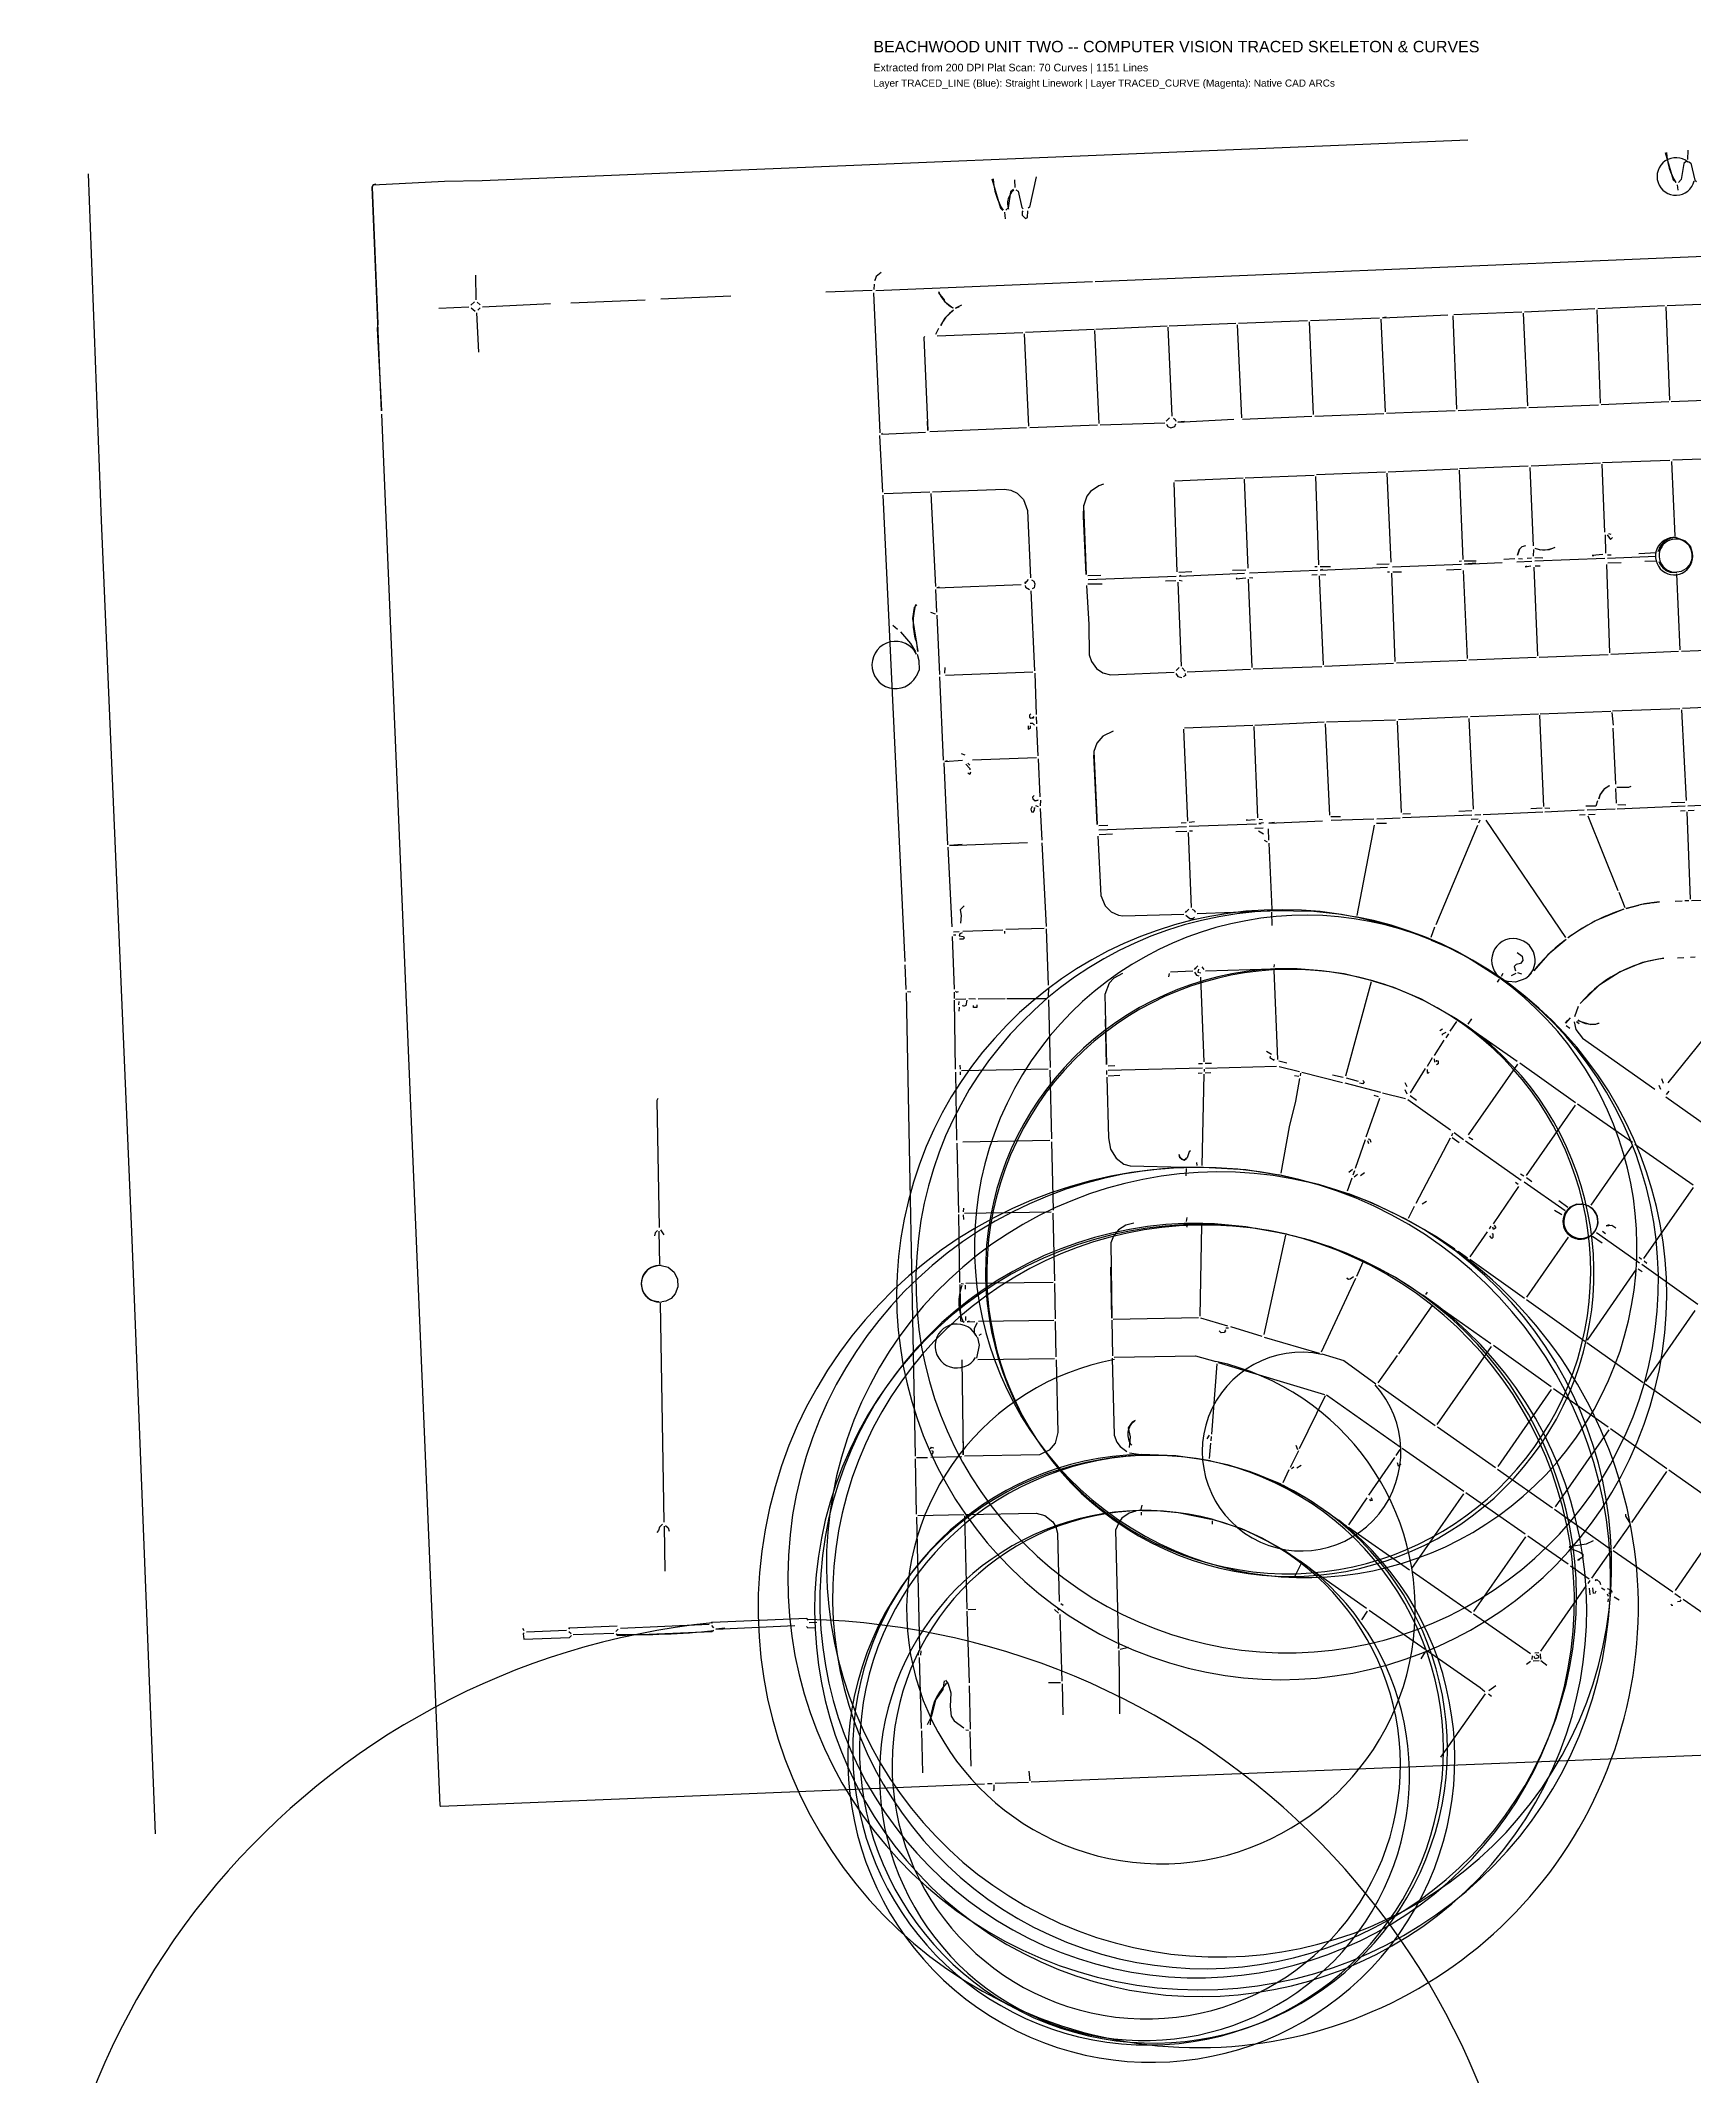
# Model space of a CAD drawing. Extents: x -873 to 1839, y -2957 to 262.
# Drawn here: x -873 to 859, y -1870 to 262 of the extents above; entities that cross this region are included whole.
import ezdxf

# ---------------------------------------------------------------- set-up
doc = ezdxf.new("R2010")
doc.units = 0
for name, color, linetype in [('TITLEBLOCK', 2, 'CONTINUOUS'), ('TRACED_CURVE', 6, 'CONTINUOUS'), ('TRACED_LINE', 5, 'CONTINUOUS')]:
    doc.layers.add(name, color=color, linetype=linetype)
doc.styles.get("Standard").update_dxf_attribs({"font": 'Arial'})

msp = doc.modelspace()

# ---------------------------------------------------------------- linework, layer by layer
at = {"layer": 'TRACED_CURVE'}
for points in [[(829.6936, 145.0273), (837.972, 116.4332), (841.097, 113.5773)], [(854.0884, 135.637), (856.6701, 133.7555), (860.9663, 115.9695), (862.5288, 114.5415)], [(124.2584, 117.2843), (133.1249, 86.719), (135.7291, 84.3391)], [(146.7268, 106.3091), (143.8485, 103.6824), (141.0996, 87.0778), (138.7196, 84.4736)], [(68.6543, -1.0835), (68.2008, -2.1027), (74.0197, -9.3323), (74.087, -10.8275), (83.3948, -17.9001)], [(84.0053, -20.3697), (74.8942, -28.7704), (70.2465, -36.4709)], [(693.0299, -269.6492), (698.6021, -271.3962), (708.5704, -270.9478), (714.4617, -268.685)], [(837.3681, -258.6605), (829.528, -262.0098), (824.7681, -267.2181), (822.5451, -273.3112), (822.5003, -272.3144)], [(841.3554, -258.4811), (850.5063, -262.0648), (855.7371, -267.3231), (857.4341, -271.7415)], [(823.0161, -283.7779), (825.7324, -288.6499), (830.4199, -292.9339), (834.9953, -294.7257), (840.0019, -294.9999)], [(857.4066, -282.2307), (855.6148, -286.8061), (851.3309, -291.4936), (846.4589, -294.2099), (841.9956, -294.9102)], [(45.4628, -329.2489), (42.5844, -331.8755), (41.1065, -343.4287), (46.6635, -378.1383), (45.1285, -366.2212)], [(45.7788, -380.6752), (47.588, -387.5857), (48.014, -397.0556), (44.8391, -404.1904)], [(771.164, -518.8419), (765.34, -522.5999), (761.5769, -527.7634), (760.2835, -532.3164), (762.0529, -527.2426)], [(418.9588, -649.5553), (461.4361, -650.1413), (490.5459, -653.3264), (505.1569, -656.165)], [(507.6714, -656.5513), (546.565, -666.2881), (582.0819, -678.674)], [(786.4642, -648.0034), (757.5287, -659.7932), (742.9126, -667.9421), (727.8878, -678.1071)], [(823.5761, -640.3407), (808.1926, -642.531), (788.9338, -647.3929), (802.2565, -643.797)], [(584.6636, -680.5556), (601.9685, -687.7678), (622.4208, -698.3343), (655.3284, -719.3278)], [(725.9614, -679.6921), (706.72, -696.0399), (691.9868, -712.6843)], [(828.2383, -699.5622), (805.9666, -704.0602), (782.424, -713.6096), (760.1024, -728.0983), (740.4747, -746.9606), (751.4449, -735.4797)], [(421.1961, -710.3842), (444.168, -710.3495), (469.7217, -712.1964), (493.3489, -715.6281), (521.1205, -722.3694)], [(523.159, -723.2766), (544.9272, -729.7885), (573.9422, -741.9675), (610.8371, -762.7816)], [(683.8501, -720.5417), (673.042, -724.5239), (665.5209, -723.8634)], [(737.7706, -764.5621), (751.9504, -768.9183), (756.9346, -768.6941), (760.3562, -767.0419)], [(345.6597, -918.546), (390.2203, -921.036), (424.9248, -926.4665)], [(427.4393, -926.8528), (466.3105, -936.0913), (495.191, -945.2798)], [(497.728, -946.1645), (522.1227, -955.5548), (558.8831, -973.3784)], [(736.9565, -957.3759), (729.6148, -960.7028), (736.9565, -957.3759), (742.4391, -957.1292)], [(345.3152, -977.4934), (357.2996, -977.4537), (390.3967, -980.4594), (431.1943, -988.1129)], [(723.0631, -970.4866), (723.0132, -980.4773), (725.2311, -985.3717), (728.3785, -988.7261)], [(752.6092, -961.1665), (756.8207, -965.9712), (758.4953, -969.8913), (759.3077, -976.8466), (758.4678, -980.3804)], [(433.2104, -988.5216), (451.8984, -993.1745), (479.2612, -1001.9318), (512.3533, -1015.9251)], [(730.4619, -990.63), (738.0951, -993.7826), (745.0729, -993.4686), (751.9161, -990.1642)], [(-226.5327, -1021.7002), (-232.9448, -1023.487), (-236.82, -1026.1584), (-242.011, -1032.8845), (-243.1923, -1039.9295), (-242.38, -1046.8849), (-239.1204, -1052.7313), (-233.4136, -1057.4688), (-224.8285, -1059.5797), (-225.8253, -1059.6245)], [(-222.5454, -1021.5208), (-214.9795, -1023.1781), (-208.7519, -1028.3916), (-205.425, -1035.7332), (-205.0662, -1043.7079), (-207.7203, -1051.3186), (-212.0042, -1056.0061), (-217.3747, -1058.7449), (-221.838, -1059.4451)], [(514.3918, -1016.8322), (547.12, -1033.8384), (575.9281, -1052.5192)], [(90.4882, -1041.3978), (91.1956, -1079.3221), (95.2502, -1080.638)], [(108.9714, -1097.001), (110.8254, -1104.9084), (107.942, -1118.5225)], [(252.2303, -1117.5245), (337.5712, -1116.182), (358.8185, -1122.218)], [(469.8303, -1114.2269), (493.1161, -1121.17), (526.6791, -1145.6299)], [(274.1973, -1183.9582), (271.2741, -1185.588), (267.0574, -1191.7708), (268.9787, -1201.1734), (267.9768, -1212.2058)], [(280.7735, -1219.1214), (316.7939, -1220.4973), (350.4791, -1225.4743)], [(353.016, -1226.359), (370.6624, -1230.0599), (394.9674, -1237.4565), (427.0178, -1250.4978)], [(429.5772, -1251.8809), (458.7716, -1268.0472), (488.1679, -1288.6993)], [(281.9468, -1278.4999), (296.9216, -1278.3256), (319.4848, -1280.307), (353.7581, -1287.2552)], [(356.2726, -1287.6415), (385.674, -1297.306), (407.0783, -1306.8308), (432.6941, -1321.1605), (447.1431, -1331.4977)], [(-269.5966, -1407.6939), (-268.034, -1409.1218), (-168.8272, -1405.1578), (-167.3993, -1403.5953)], [(-168.7773, -1395.1671), (-169.7293, -1396.2088), (-168.7773, -1395.1671), (-69.5705, -1391.2031), (-68.9824, -1393.1744)], [(74.2113, -1456.6511), (72.6213, -1465.7122), (65.1176, -1476.5377), (60.8959, -1493.708), (56.3154, -1502.9037)]]:
    msp.add_lwpolyline(points, dxfattribs=at)
for centre, radius, start, end in [((840.9265, 119.8185), 19.7026, 50.2376, 346.2727), ((895.4439, 147.4887), 64.3457, 182.1439, 211.9634), ((191.8079, 119.8982), 66.2671, 182.216, 212.3784), ((158.3177, 91.5789), 17.7582, 128.1985, 199.9282), ((97.9008, 10.496), 31.6879, 201.6, 242.94), ((102.8105, -49.3865), 34.5376, 122.9465, 158.3657), ((702.5418, -244.6607), 26.7131, 249.1605, 296.3887), ((839.1182, -278.1175), 19.5824, 83.5003, 19.1936), ((840.5644, -277.2702), 18.5938, 99.7457, 164.6587), ((840.7473, -277.5015), 17.426, 344.1522, 274.1013), ((838.9631, -278.3609), 16.666, 198.7622, 273.5725), ((113.8178, -347.6854), 72.1633, 164.9055, 195.1016), ((23.2754, -392.1176), 24.7325, 26.9521, 330.757), ((778.7019, -536.4851), 19.0658, 113.1343, 150.9637), ((427.8592, -1052.0761), 403.4333, 78.5916, 67.5584), ((433.5688, -1038.4455), 389.0607, 92.1515, 79.3933), ((452.9761, -1001.5442), 347.0985, 67.6938, 54.3591), ((848.3404, -840.9212), 202.4162, 107.7831, 126.4947), ((832.5282, -778.0671), 137.544, 93.7189, 102.7051), ((670.6553, -701.6612), 22.8162, 304.9482, 256.9789), ((834.0488, -825.7296), 181.6109, 126.5064, 141.4891), ((845.2051, -835.9609), 137.3228, 97.0907, 133.0183), ((434.561, -1027.4977), 317.091, 92.4133, 74.1623), ((436.9491, -1029.2719), 318.1045, 74.2656, 56.8751), ((752.613, -744.0152), 24.6379, 234.1568, 288.5863), ((340.4032, -1379.9479), 461.1497, 79.1264, 70.3989), ((341.352, -1349.5747), 431.0984, 89.4274, 78.8267), ((362.24, -1334.8341), 411.3707, 70.7817, 61.4524), ((740.9188, -975.5408), 18.3527, 102.3052, 85.2799), ((741.311, -975.2565), 17.8823, 51.2754, 343.3719), ((342.9494, -1383.1749), 404.4991, 64.9212, 54.8316), ((339.1818, -1372.6924), 395.3382, 89.1108, 76.5446), ((346.9984, -1368.7365), 389.6776, 77.2245, 64.8885), ((740.8539, -975.4649), 18.2565, 164.3669, 226.7486), ((740.7597, -975.2273), 18.5561, 236.2345, 306.7563), ((-224.0554, -1040.5772), 19.2178, 85.4693, 276.703), ((-224.1904, -1040.6277), 19.0134, 97.0546, 265.0812), ((137.8442, -1059.9464), 48.4151, 158.6105, 205.9098), ((87.5922, -1105.8627), 22.9933, 22.5142, 328.1138), ((301.3121, -1382.133), 266.4692, 100.5083, 77.5243), ((448.6754, -1216.5493), 104.0906, 78.3189, 42.2765), ((284.1513, -1198.6636), 17.5719, 124.0939, 219.9379), ((291.2875, -1538.568), 318.044, 64.2487, 51.7642), ((287.8768, -1528.8841), 309.5267, 91.3136, 78.3418), ((293.4921, -1528.4907), 307.9687, 78.8547, 64.3441), ((284.0874, -1556.0223), 277.7053, 74.9457, 54.0119), ((285.9201, -1544.7466), 266.3429, 90.855, 75.2404), ((-90.1495, -2174.4701), 782.403, 95.7614, 88.4481), ((-248.8326, -604.4173), 803.8555, 268.5193, 275.8182), ((120.732, -1501.5518), 61.1137, 136.0152, 181.2024)]:
    msp.add_arc(centre, radius, start, end, dxfattribs=at)
at = {"layer": 'TRACED_LINE'}
for points in [[(-521.2448, 111.7152), (-524.2128, 111.0823), (-525.0975, 108.5454), (-519.1602, -34.5219), (-519.9328, -39.5509), (-515.555, -125.754), (-525.0975, 108.5454), (-524.2128, 111.0823), (-449.4732, 114.9443), (-410.0536, 115.719), (622.8395, 158.1947)], [(1720.2768, 153.6321), (1737.78, -257.6043), (1737.1817, -277.6081), (1738.6067, -331.4817), (1744.4523, -428.1067), (1788.5649, -1497.3841), (1787.613, -1498.4258), (165.3927, -1562.9212)], [(852.0723, 136.0457), (849.1939, 133.4191), (846.445, 116.8145), (843.5891, 113.6894)], [(853.5502, 147.5989), (853.0018, 137.5858)], [(-822.8872, 122.6157), (-809.032, -240.8402), (-777.1202, -994.5318), (-752.6012, -1617.2078)], [(147.7736, 116.3446), (148.1324, 108.37)], [(170.6109, 119.3698), (163.5506, 87.5885), (162.1002, 86.5244)], [(842.206, 111.1301), (842.951, 105.67)], [(149.2413, 105.9228), (151.8007, 104.5396), (155.576, 87.2297), (157.1385, 85.8017)], [(137.3141, 82.4127), (138.1264, 75.4573)], [(156.7298, 83.7857), (155.7778, 82.744), (155.9348, 79.2551), (159.5806, 75.9232), (161.5295, 77.0097), (161.7139, 84.0099)], [(232.4756, 9.783), (1156.1712, 48.3446)], [(-417.0771, 16.5173), (-416.4095, -9.4227)], [(-49.7164, -0.9155), (-1.3479, 0.7613)], [(0.8751, 6.8544), (0.6234, 1.3494)], [(8.3116, 19.1751), (3.0084, 14.9411), (1.6926, 10.8865), (2.5773, 13.4234)], [(2.6619, 0.4423), (229.4851, 9.6485)], [(-455.4703, -18.172), (-424.0702, -16.7592)], [(-417.815, -11.4836), (-421.6454, -15.1519)], [(-421.5333, -17.6439), (-417.3665, -21.4519)], [(-415.3005, -11.8699), (-412.1755, -14.7258)], [(-412.041, -17.7163), (-414.4209, -20.3205)], [(-409.5937, -16.6073), (-338.3205, -13.4007)], [(-316.8887, -12.4364), (-239.1137, -9.4367)], [(-222.6885, -8.1983), (-149.3992, -5.4003)], [(0.2819, -2.1619), (6.8747, -148.6956)], [(92.2541, -15.0044), (85.9093, -18.2864), (89.8293, -16.6117)], [(682.3834, -21.9151), (756.1487, -18.5963)], [(758.2096, -20.0018), (761.608, -117.7358)], [(759.1392, -18.4617), (828.9171, -15.3224)], [(830.4797, -16.7503), (834.3764, -114.4619)], [(831.9076, -15.1878), (902.2064, -12.5244)], [(-415.804, -22.8798), (-413.9428, -64.2482)], [(68.3874, -39.551), (65.1675, -45.689)], [(159.4575, -43.4445), (231.2291, -40.2154)], [(231.7948, -41.6882), (236.1675, -138.8789)], [(233.2228, -40.1257), (307.9848, -36.762)], [(308.5505, -38.2348), (312.7439, -131.4383)], [(309.9785, -36.6723), (379.7789, -34.0314)], [(381.3414, -35.4593), (385.7365, -133.1485)], [(382.7694, -33.8968), (455.0618, -31.1437)], [(456.6243, -32.5717), (460.9971, -129.7624)], [(458.0523, -31.0092), (530.3448, -28.2561)], [(531.9073, -29.684), (536.28, -126.8748)], [(537.3001, -27.4437), (533.3352, -28.1215), (602.1164, -25.027)], [(607.1678, -26.298), (611.0645, -124.0095)], [(608.0973, -24.7579), (679.393, -22.0496)], [(680.9555, -23.4776), (685.3282, -120.6683)], [(53.7713, -47.7), (52.8193, -48.7417), (57.2145, -146.4308), (56.766, -136.4625)], [(66.7301, -47.1169), (156.467, -43.579)], [(158.0295, -45.007), (162.3798, -141.6993)], [(537.8425, -128.3027), (609.6365, -125.572)], [(612.627, -125.4375), (683.9002, -122.2308)], [(686.8907, -122.0963), (759.6816, -119.3208)], [(762.6721, -119.1862), (833.4468, -116.002)], [(835.9389, -115.8899), (906.7361, -113.204)], [(-515.398, -129.2429), (-454.2928, -1587.3056), (-453.2512, -1588.2576), (116.5257, -1564.6204)], [(9.4116, -149.5803), (8.4372, -150.1236), (54.7897, -148.0382)], [(59.253, -147.3379), (160.4534, -143.2842)], [(163.9423, -143.1272), (234.7395, -140.4414)], [(237.73, -140.3069), (305.5592, -138.254)], [(310.3191, -133.0456), (306.9871, -136.6915), (307.9391, -135.6498)], [(307.1217, -139.682), (308.7291, -142.1068), (311.7868, -143.4675), (315.7293, -142.2912), (317.09, -139.2335)], [(314.3288, -133.3646), (316.3897, -134.7702), (316.9778, -136.7414)], [(325.9717, -136.8362), (319.0164, -137.6486), (377.8068, -134.5041)], [(386.8006, -134.5989), (459.5691, -131.3249)], [(462.5596, -131.1904), (534.852, -128.4373)], [(6.5108, -151.7085), (9.6777, -210.9974)], [(464.3209, -192.5401), (536.6134, -189.787)], [(538.1759, -191.215), (542.3692, -284.4184)], [(539.6039, -189.6525), (612.3723, -186.3786)], [(613.9348, -187.8065), (617.6522, -281.5308)], [(614.366, -186.2889), (686.16, -183.5582)], [(687.7225, -184.9861), (691.4225, -267.2245)], [(689.1505, -183.4236), (761.9189, -180.1497)], [(763.4814, -181.5777), (766.1897, -252.8733)], [(763.9126, -180.06), (834.7098, -177.3742)], [(836.2723, -178.8021), (839.7929, -257.0531)], [(837.7003, -177.2396), (908.9959, -174.5314)], [(11.2402, -212.4254), (59.1104, -210.771)], [(60.1745, -212.2214), (65.068, -309.8882)], [(62.1009, -210.6365), (137.3838, -207.7489), (143.9304, -208.9526), (150.5668, -212.15), (157.3601, -218.8362), (161.3648, -230.1428), (164.549, -300.9176)], [(241.0315, -202.5862), (236.1146, -204.3057), (227.3898, -210.1919), (223.6267, -215.3554), (220.0879, -225.5031), (222.8186, -297.2971), (220.0828, -236.4906), (220.5415, -224.4838)], [(314.864, -200.7627), (318.0829, -294.5093)], [(315.7936, -199.2226), (387.5652, -195.9935)], [(388.6293, -197.4439), (392.3242, -290.6697)], [(389.5588, -195.9038), (461.8513, -193.1507)], [(463.4138, -194.5786), (466.5879, -287.3285)], [(9.8122, -213.9879), (32.8072, -702.8871)], [(766.8226, -255.8413), (767.1763, -274.8035)], [(768.8163, -255.7516), (772.5294, -260.5788), (774.4334, -258.4955)], [(770.2443, -254.1891), (772.7812, -255.0738)], [(683.4255, -267.0848), (679.483, -268.261), (677.103, -270.8652), (674.8801, -276.9583), (677.103, -270.8652)], [(691.6019, -271.2118), (691.4174, -278.212)], [(764.2531, -276.4333), (753.3105, -277.425), (754.8057, -277.3578)], [(769.2597, -276.7075), (773.247, -276.5281)], [(802.155, -275.2275), (820.5963, -274.3978)], [(224.8571, -298.2042), (238.3367, -298.0972)], [(320.099, -294.918), (333.5562, -294.3126)], [(322.2496, -298.3172), (320.2784, -298.9054), (389.0595, -295.8108)], [(376.4422, -292.8825), (390.3978, -292.2546)], [(394.0437, -295.5866), (465.3393, -292.8783)], [(459.5602, -297.6331), (465.0427, -297.3865)], [(462.6678, -289.0031), (465.1599, -288.891)], [(468.1504, -288.7565), (479.1379, -288.7615)], [(470.7994, -292.1332), (468.3298, -292.7438), (538.6062, -289.582)], [(468.5316, -297.2295), (474.0366, -297.4812)], [(527.4841, -286.5864), (540.4428, -286.0034)], [(538.8304, -294.5661), (540.8241, -294.4764)], [(542.885, -295.8819), (546.5575, -388.6094)], [(544.0887, -289.3353), (616.3812, -286.5822)], [(544.313, -294.3194), (553.3068, -294.4142)], [(600.6562, -292.2839), (616.107, -291.5887)], [(613.7321, -283.2054), (616.2242, -283.0933)], [(618.1679, -292.9943), (622.3164, -385.2009)], [(619.2147, -282.9587), (631.6974, -282.8965)], [(631.3112, -285.411), (619.3716, -286.4476), (658.7463, -284.6761)], [(660.583, -281.0975), (672.0466, -280.5818)], [(674.1972, -283.981), (690.1464, -283.2634)], [(676.0339, -280.4024), (680.0436, -280.7214)], [(684.3897, -288.5166), (682.9169, -289.0823), (688.8754, -288.3148)], [(685.0053, -279.9987), (689.491, -279.7969)], [(691.9332, -289.6755), (696.1041, -382.3805)], [(692.9799, -279.64), (701.4754, -279.7572)], [(693.1369, -283.1289), (766.4262, -280.3309)], [(693.3612, -288.113), (698.8661, -288.3647)], [(768.2129, -286.743), (771.387, -379.4929)], [(769.4167, -280.1964), (820.2549, -277.9091)], [(769.6409, -285.1805), (783.5965, -284.5526)], [(808.5172, -283.4314), (820.9776, -282.8708)], [(841.5644, -296.4278), (845.1523, -376.1741)], [(65.2026, -312.8786), (66.2789, -336.8025)], [(69.1002, -310.7056), (66.6305, -311.3161), (154.8722, -307.8454)], [(162.1242, -302.5249), (158.8147, -306.6692), (159.7443, -305.1291)], [(158.9044, -308.6629), (159.4925, -310.6341), (163.592, -312.9468)], [(165.1545, -314.3748), (168.9217, -398.1083)], [(165.6355, -302.8664), (168.1949, -304.2495), (169.3263, -307.1951), (168.5088, -311.2273), (166.56, -312.3138)], [(223.3344, -308.7606), (225.6716, -349.6082), (226.1099, -381.5515), (228.4175, -388.4396), (233.738, -395.6916), (240.4416, -400.3842), (248.5283, -402.5175), (315.3158, -399.5126)], [(224.7623, -307.1981), (239.7372, -307.0238)], [(225.0589, -302.69), (317.2879, -299.0399)], [(306.0262, -304.0414), (316.9913, -303.548)], [(319.0747, -305.452), (322.5229, -393.1953)], [(320.4802, -303.3911), (323.4931, -303.7549)], [(381.3092, -301.1537), (380.3348, -301.697), (390.2806, -300.7501)], [(392.84, -302.1332), (396.5124, -394.8606)], [(394.2679, -300.5707), (397.7792, -300.9122)], [(467.1036, -298.792), (471.297, -391.9954)], [(59.7771, -336.5956), (64.851, -338.365)], [(66.4135, -339.793), (69.2165, -402.0947)], [(20.4422, -350.3515), (25.1297, -354.6354)], [(28.2548, -357.4913), (38.7837, -369.5032), (44.1714, -378.2504)], [(697.6666, -383.8085), (769.9591, -381.0554)], [(772.9495, -380.9208), (843.7243, -377.7366)], [(846.7148, -377.602), (918.0104, -374.8938)], [(69.3286, -404.5868), (73.2529, -491.8092)], [(74.8835, -394.8478), (74.6542, -400.8512)], [(75.7407, -402.8), (166.9729, -399.1948)], [(169.0339, -400.6004), (170.4864, -443.9848)], [(316.8783, -400.9406), (319.029, -404.3398), (323.0611, -405.1572)], [(320.5966, -394.7802), (317.2422, -397.9277), (318.1942, -396.886)], [(323.6095, -395.1441), (326.7569, -398.4985)], [(326.869, -400.9905), (326.9587, -402.9842), (325.0324, -404.5691)], [(328.7954, -399.4056), (395.0845, -396.4232)], [(398.075, -396.2886), (469.869, -393.5579)], [(472.8595, -393.4234), (545.1295, -390.1719)], [(548.12, -390.0373), (621.4093, -387.2394)], [(623.8789, -386.6288), (694.6761, -383.943)], [(164.959, -443.2346), (163.531, -444.7972), (163.6207, -446.7908), (165.1608, -447.7204), (167.6528, -447.6083), (168.1064, -446.589), (165.6592, -447.698)], [(170.5985, -446.4769), (170.9348, -453.9531)], [(550.2901, -449.371), (623.0585, -446.0971)], [(625.5506, -445.985), (696.8462, -443.2767)], [(697.9103, -444.7271), (702.2157, -540.4226)], [(698.8398, -443.187), (772.6275, -440.3666)], [(773.6916, -441.817), (775.2939, -455.2294)], [(774.6212, -440.2769), (844.92, -437.6135)], [(846.9809, -439.0191), (851.7624, -534.1937)], [(847.9105, -437.479), (919.6821, -434.2499)], [(162.0307, -455.852), (162.1876, -459.3409), (164.6349, -458.2319), (164.5227, -455.7398)], [(164.4106, -453.2478), (166.9027, -453.1357), (168.986, -455.0396)], [(171.0694, -456.9436), (172.4373, -487.3468)], [(251.1744, -461.3303), (240.4335, -466.8078), (234.2681, -474.0771), (231.1604, -482.7071), (234.6137, -559.4629), (230.8414, -486.7168)], [(325.0069, -459.5068), (329.3348, -555.7007)], [(325.9365, -457.9667), (397.7305, -455.236)], [(398.7946, -456.6864), (402.6017, -552.4043)], [(399.7242, -455.1463), (472.4926, -451.8724)], [(473.5792, -453.8212), (477.8846, -549.5167)], [(474.9847, -451.7602), (547.2996, -449.5056)], [(548.8621, -450.9335), (553.1675, -546.629)], [(624.145, -448.0459), (628.4281, -543.243)], [(774.9301, -458.2423), (777.5761, -517.0551)], [(91.9235, -484.9762), (95.9781, -486.292)], [(103.701, -491.4382), (171.0093, -488.9093)], [(172.5718, -490.3373), (174.3657, -530.2104)], [(73.8858, -494.7773), (77.7428, -580.5045)], [(77.285, -492.6267), (74.8154, -493.2372), (93.2343, -491.9091)], [(96.925, -496.2379), (101.1141, -500.5442), (101.1814, -502.0394)], [(101.7919, -504.5091), (100.9072, -507.046), (98.8463, -505.6405)], [(98.8738, -495.1513), (100.9572, -497.0553)], [(168.3175, -528.9843), (166.8895, -530.5468), (166.9792, -532.5404), (169.561, -534.422), (172.5291, -533.789), (169.561, -534.422), (168.5193, -533.47)], [(777.7779, -521.5408), (778.4731, -536.9917)], [(793.6599, -519.328), (791.2127, -520.437), (779.2283, -520.4767)], [(166.3412, -540.5599), (164.9581, -543.1193), (165.591, -546.0873), (167.6071, -546.496), (169.0127, -544.4351), (168.8781, -541.4446), (168.923, -542.4415)], [(169.7852, -539.4061), (172.8206, -540.2684)], [(175.0211, -533.6769), (174.7918, -539.6803)], [(174.9264, -542.6708), (176.4064, -575.5661)], [(391.7038, -554.3929), (390.7294, -554.9361), (400.1769, -554.0117)], [(404.1642, -553.8323), (407.6755, -554.1737)], [(479.4471, -550.9446), (489.4378, -550.9946)], [(479.6265, -554.9319), (524.5062, -553.4122)], [(527.4967, -553.2776), (551.919, -552.1788)], [(554.411, -552.0667), (627.2019, -549.2912)], [(554.7301, -548.057), (562.7047, -547.6982)], [(613.5429, -545.4109), (627.0001, -544.8055)], [(626.4069, -553.8218), (633.8831, -553.4854)], [(630.1924, -549.1566), (636.6718, -548.8651)], [(639.1638, -548.753), (701.4656, -545.95)], [(688.8258, -542.5233), (700.7878, -541.9851)], [(703.4592, -545.8603), (744.8276, -543.9991)], [(703.7783, -541.8505), (708.7848, -542.1247)], [(740.0677, -549.2075), (746.0487, -548.9384)], [(758.878, -534.3773), (757.131, -539.9496), (746.6419, -539.9221)], [(747.8181, -543.8645), (777.2469, -543.0399)], [(748.608, -550.3215), (780.0847, -628.3135)], [(749.5376, -548.7814), (756.5154, -548.4675)], [(779.2406, -542.9502), (850.5138, -539.7435)], [(780.0356, -538.4196), (788.5311, -538.5368)], [(836.3788, -536.3841), (850.3344, -535.7562)], [(845.7539, -544.9519), (850.738, -544.7277)], [(852.3005, -546.1557), (855.9058, -637.3878)], [(853.5043, -539.609), (904.8409, -537.2993)], [(853.7285, -544.5931), (860.2079, -544.3016)], [(235.1519, -571.4248), (238.4534, -633.7041), (242.934, -644.4898), (249.2065, -650.7001), (256.8621, -654.3511), (261.3927, -655.1461), (325.2345, -653.2726)], [(236.1538, -560.3924), (245.6237, -559.9664)], [(236.3557, -564.8781), (328.0863, -561.2505)], [(236.5799, -569.8623), (250.5355, -569.2344)], [(316.847, -566.7504), (328.3105, -566.2346)], [(322.4243, -557.5099), (327.9069, -557.2632)], [(329.873, -567.6626), (332.9176, -646.4344)], [(336.3575, -556.3836), (330.8973, -557.1286)], [(331.0767, -561.116), (401.3755, -558.4525)], [(331.301, -566.1001), (334.2915, -565.9655)], [(399.5837, -563.028), (408.5551, -562.6243)], [(403.7055, -565.8391), (408.8467, -569.1037)], [(408.8293, -557.6178), (403.8676, -558.3404), (406.3597, -558.2283)], [(409.6366, -575.5607), (412.7168, -577.4198)], [(413.6066, -563.8953), (414.1447, -575.8573)], [(420.2928, -557.102), (414.3343, -557.8695), (470.6551, -555.3356)], [(524.7977, -559.8916), (506.5848, -654.6025)], [(527.2001, -557.7858), (537.6892, -557.8133)], [(633.2002, -560.508), (589.4286, -664.3596)], [(635.4456, -554.9134), (634.0849, -557.9711)], [(641.925, -554.6219), (725.3733, -677.7208)], [(77.8549, -582.9966), (82.1206, -666.7077)], [(93.2161, -580.3078), (79.7813, -581.4116), (161.5436, -578.2325)], [(176.5409, -578.5566), (180.986, -666.255)], [(414.2793, -578.8478), (417.3963, -648.1273)], [(781.1712, -630.2624), (787.3937, -646.4634)], [(840.0238, -639.6007), (847.5, -639.2643)], [(850.4905, -639.1297), (854.4778, -638.9504)], [(857.4683, -638.8158), (928.2879, -636.6284)], [(95.112, -644.648), (90.8056, -648.8372), (92.0716, -654.7733), (91.4335, -662.7927)], [(330.4928, -648.0418), (327.1609, -651.6877), (328.0905, -650.1476)], [(327.273, -654.1797), (331.4397, -657.9877), (334.9286, -657.8307), (336.3566, -656.2682)], [(333.9817, -647.8848), (336.5411, -649.268), (337.1292, -651.2392)], [(339.1901, -652.6447), (415.4699, -649.7122)], [(417.0324, -651.1402), (417.6603, -665.0958)], [(82.5691, -676.676), (84.5598, -732.0224)], [(83.8401, -671.6246), (89.8211, -671.3555)], [(83.9971, -675.1135), (86.4891, -675.0013)], [(92.8788, -672.7162), (90.4316, -673.8251), (90.0229, -675.8412), (94.5535, -676.6362), (95.1416, -678.6074), (94.1896, -679.6491), (90.1799, -679.3301)], [(93.8084, -671.1761), (135.6976, -669.7909)], [(137.2601, -671.2188), (137.3722, -673.7109)], [(138.6656, -669.1579), (179.0596, -667.84)], [(181.0981, -668.7471), (183.2457, -727.5824)], [(588.0455, -666.919), (584.0307, -677.5875)], [(674.6422, -693.4877), (679.8057, -697.2508), (680.5059, -701.7141), (678.1484, -704.8167), (673.7075, -706.0153), (671.3051, -708.1211), (673.0022, -712.5396)], [(842.6923, -698.9119), (849.1717, -698.6204)], [(856.1495, -698.3065), (861.1336, -698.0822)], [(32.9642, -706.376), (34.1303, -732.2936)], [(261.1155, -715.5887), (251.8475, -720.5005), (247.0876, -725.7089), (242.6192, -737.3966), (244.4203, -810.7308), (243.2868, -763.3366)], [(310.0498, -715.3848), (309.2099, -718.9185)], [(311.4778, -713.8223), (334.9032, -712.7683)], [(340.1615, -707.5375), (336.3312, -711.2058), (337.7592, -709.6433)], [(336.4657, -714.1963), (338.5939, -717.0971), (341.1309, -717.9818)], [(340.8169, -711.004), (339.9546, -714.0393), (342.99, -714.9016)], [(342.6934, -719.4098), (346.1865, -808.1499)], [(344.1937, -708.355), (346.3219, -711.2558)], [(347.8844, -712.6837), (418.2056, -710.5187)], [(419.9975, -705.9433), (419.6336, -708.9562)], [(419.7681, -711.9467), (423.4855, -805.671)], [(521.7086, -724.3407), (494.6812, -822.9441)], [(655.9165, -721.299), (653.559, -724.4016)], [(659.6571, -715.6371), (657.798, -718.7173)], [(657.9102, -721.2093), (662.984, -722.9787)], [(673.1367, -715.53), (668.2423, -717.7479)], [(675.0856, -714.4435), (679.1401, -715.7594)], [(689.6068, -715.2884), (685.7765, -718.9567)], [(34.2872, -735.7824), (43.6457, -1221.2998)], [(35.7152, -734.2199), (39.2265, -734.5614)], [(84.6943, -735.0128), (84.4874, -741.5146)], [(84.5771, -743.5083), (85.835, -815.868)], [(86.0275, -742.4442), (96.9926, -741.9509)], [(86.1447, -733.9487), (87.1864, -734.9007), (89.1576, -734.3126)], [(89.6285, -744.7793), (89.2871, -748.2906)], [(98.0567, -743.4013), (96.8081, -748.9511), (94.3609, -750.06), (93.7952, -748.5872)], [(99.9831, -741.8163), (106.9833, -742.0008)], [(109.9738, -741.8663), (137.9298, -741.6073)], [(139.9235, -741.5176), (181.88, -741.6276)], [(183.3803, -730.5728), (183.3079, -740.0651)], [(183.4425, -743.0556), (185.1315, -813.8977)], [(89.8976, -750.7603), (89.5786, -754.77)], [(108.2717, -748.4353), (108.3838, -750.9274), (104.8949, -751.0844), (104.8052, -749.0907)], [(610.9716, -765.7721), (603.9439, -776.0767)], [(612.898, -764.1872), (620.6209, -769.3333)], [(626.8312, -763.0609), (623.0906, -768.7228)], [(730.1599, -761.9079), (725.4224, -767.6147), (727.7799, -764.5121)], [(734.349, -766.2143), (736.203, -774.1216), (743.1085, -783.3), (818.9317, -836.8228)], [(738.6156, -750.0408), (734.6007, -760.7093)], [(736.8186, -765.6037), (739.4228, -767.9837)], [(597.8682, -785.3397), (587.5982, -801.2839)], [(596.3556, -773.921), (593.4324, -775.5508)], [(600.0015, -777.253), (595.6054, -779.4484), (596.6023, -779.4036)], [(602.5608, -778.6361), (599.7497, -782.7579)], [(623.7235, -771.6909), (674.7707, -807.3503)], [(726.0329, -770.0844), (729.6564, -772.9179)], [(870.4507, -783.0643), (832.6182, -830.214)], [(340.7712, -809.8918), (344.7585, -809.7124)], [(347.749, -809.5779), (354.2284, -809.2863)], [(412.0943, -796.6944), (417.2354, -799.9591)], [(415.8299, -802.02), (415.3987, -803.5377), (420.019, -806.3263), (419.4757, -805.3519)], [(425.048, -807.0989), (433.1347, -809.2322)], [(585.7167, -803.8656), (580.1394, -813.1062)], [(587.7552, -804.7728), (587.9122, -808.2617)], [(590.337, -806.6543), (589.8834, -807.6736), (590.337, -806.6543), (591.8546, -807.0854), (591.9892, -810.0759), (590.0404, -811.1624)], [(677.3525, -809.2319), (735.6466, -850.5584)], [(85.9695, -818.8585), (87.1825, -890.2214)], [(90.6397, -811.6565), (90.8191, -815.6438)], [(90.9537, -818.6343), (91.0882, -821.6248)], [(92.3816, -817.0718), (183.2051, -815.4826)], [(184.7676, -816.9106), (186.5015, -888.7495)], [(244.2134, -817.2326), (244.3928, -821.2199)], [(244.5274, -824.2104), (246.3784, -887.5538), (248.4118, -899.4485), (254.3429, -909.1701), (262.609, -915.2907), (269.1781, -916.9928), (326.1767, -918.4238)], [(245.9553, -822.6479), (258.4157, -822.0873)], [(245.9828, -812.1587), (252.9606, -811.8448)], [(246.1847, -816.6445), (344.9603, -814.1981)], [(340.2228, -819.9049), (344.7086, -819.7031)], [(346.2711, -821.1311), (344.0747, -916.6197)], [(346.5228, -815.6261), (346.635, -818.1182)], [(347.6991, -819.5686), (353.68, -819.2995)], [(347.9732, -814.562), (422.3042, -812.716)], [(425.3171, -813.0799), (446.5196, -818.119)], [(446.3575, -825.6177), (442.4273, -849.2674), (435.6412, -876.0421), (426.8512, -924.8816)], [(441.2164, -822.353), (445.747, -823.148)], [(447.6061, -820.0679), (447.2198, -822.5823)], [(449.0565, -819.0037), (491.4839, -829.5805)], [(481.1344, -821.5559), (492.234, -824.0531)], [(493.9984, -829.9668), (531.3967, -839.7709)], [(495.2694, -824.9153), (507.9091, -828.342)], [(512.8708, -827.6194), (514.4333, -829.0474), (513.0278, -831.1083), (509.494, -830.2684)], [(556.9106, -829.6334), (559.1061, -834.0294)], [(578.2354, -815.1895), (562.3881, -840.3742)], [(580.2739, -816.0967), (580.4084, -819.0871), (581.4501, -820.0391), (582.4021, -818.9974)], [(674.9053, -810.3408), (623.3088, -884.5791)], [(825.9146, -825.5213), (827.634, -830.4382)], [(-225.9306, -846.3757), (-226.8377, -848.4142), (-224.3393, -981.6477)], [(530.193, -846.3175), (516.0377, -886.9082)], [(524.5535, -843.0753), (529.1065, -844.3687)], [(533.4353, -840.678), (557.6731, -846.5794)], [(556.7486, -837.132), (558.9441, -841.528)], [(560.21, -847.4642), (604.5984, -879.4278)], [(562.5227, -843.3647), (569.2263, -848.0573)], [(737.7075, -851.9639), (795.4584, -892.316)], [(823.238, -832.6337), (824.9126, -836.5537)], [(830.278, -844.8025), (905.5804, -897.8493)], [(833.4978, -838.6646), (830.6643, -842.288)], [(735.2827, -853.5713), (684.1623, -927.2887)], [(87.3171, -893.2119), (89.0958, -966.0476)], [(93.7516, -891.9235), (185.0735, -890.312)], [(186.636, -891.7399), (188.3699, -963.5788)], [(515.1754, -889.9436), (505.0349, -919.8657)], [(517.6899, -890.3299), (518.8437, -893.7739)], [(518.6195, -888.7898), (520.1371, -889.2209), (521.2685, -892.1665)], [(604.4812, -887.9233), (568.6098, -956.4598)], [(606.7715, -883.3254), (605.8868, -885.8624)], [(606.4525, -887.3352), (613.6769, -892.5038)], [(608.7203, -882.2389), (618.5265, -889.2891)], [(620.5874, -890.6946), (678.8816, -932.0211)], [(623.9194, -887.0487), (628.0188, -889.3614)], [(795.5929, -895.3065), (751.9762, -958.1984)], [(798.0402, -894.1975), (858.8936, -936.9071)], [(332.3921, -901.1637), (330.9417, -902.2278), (328.7411, -908.8193), (325.8403, -910.9475), (321.2425, -908.6573), (320.5871, -905.1908), (320.6992, -907.6829), (322.805, -910.0853), (325.8403, -910.9475), (328.2651, -909.3402)], [(338.4352, -913.3774), (339.0906, -916.8439)], [(327.7392, -919.8517), (327.5771, -927.3504)], [(329.1672, -918.2892), (337.6626, -918.4064)], [(501.4961, -930.0134), (496.619, -943.7173)], [(502.0893, -920.9971), (498.2365, -924.167)], [(504.1502, -922.4027), (502.3584, -926.9781)], [(507.3201, -926.2554), (503.9433, -928.9045)], [(514.729, -924.4238), (510.3779, -927.6161)], [(672.9903, -934.2838), (675.5721, -936.1654)], [(678.0916, -925.5641), (681.6702, -927.4008)], [(681.9617, -933.8802), (724.7652, -963.9175)], [(684.252, -929.2824), (689.9364, -933.5214)], [(566.7507, -959.54), (560.3335, -972.3143)], [(579.5076, -954.4713), (575.134, -957.1652)], [(676.1826, -938.635), (649.4772, -977.7927)], [(718.2909, -953.2215), (727.5988, -960.294)], [(859.0282, -939.8976), (806.9333, -1014.1583)], [(89.1855, -968.0413), (90.3985, -1039.4042)], [(94.3765, -961.3152), (94.0575, -965.3249)], [(94.192, -968.3154), (94.4163, -973.2996)], [(95.62, -966.7529), (186.4435, -965.1638)], [(188.006, -966.5917), (189.695, -1037.4338)], [(272.8883, -977.2561), (264.4825, -979.1325), (256.7097, -983.977), (251.5186, -990.7031), (248.8421, -997.8154), (249.8931, -1076.6769), (248.9889, -1023.2794)], [(328.5536, -971.2556), (327.7362, -975.2878)], [(327.8708, -978.2783), (328.5037, -981.2463)], [(329.3212, -977.2142), (342.8008, -977.1071)], [(343.8873, -979.0559), (342.1893, -1074.5221)], [(560.9216, -974.2855), (590.1385, -990.9503), (609.2077, -1004.0762)], [(647.0973, -980.3969), (645.2158, -982.9786)], [(650.5413, -979.2431), (652.1711, -982.1663), (649.7463, -983.7736), (649.1358, -981.304)], [(713.7553, -963.414), (721.4557, -968.0618)], [(725.3309, -965.3903), (723.9478, -967.9496)], [(770.8833, -978.823), (767.9377, -979.9543), (773.8963, -979.1868), (778.0181, -981.9979)], [(-226.1984, -984.7279), (-228.5784, -987.3321), (-229.4407, -990.3674)], [(-224.6584, -985.6574), (-224.1079, -1020.0928)], [(-223.2304, -984.0949), (-219.4948, -989.4205)], [(431.76, -989.5857), (408.9891, -1093.9907)], [(643.3566, -986.0588), (625.0621, -1012.3525)], [(647.9321, -987.8506), (648.9513, -988.3042), (649.1307, -992.2915), (648.1787, -993.3332), (646.0505, -990.4324)], [(728.0147, -991.739), (684.3979, -1054.6309)], [(753.4338, -990.5953), (763.7384, -997.6231)], [(757.7625, -986.9046), (802.6494, -1018.8459)], [(764.1971, -985.6163), (767.2997, -987.9738)], [(512.9414, -1017.8963), (506.1379, -1033.1851)], [(612.8087, -1006.4113), (622.6149, -1013.4614)], [(625.1743, -1014.8445), (682.4491, -1055.7175)], [(802.3803, -1012.8649), (804.9621, -1014.7464)], [(805.2087, -1020.229), (864.0237, -1062.0315)], [(807.5438, -1016.628), (810.6464, -1018.9855)], [(91.9386, -1040.3337), (94.4531, -1040.72)], [(96.0156, -1042.148), (96.195, -1046.1353)], [(96.9227, -1040.1095), (188.267, -1038.9963)], [(189.8295, -1040.4243), (190.4921, -1077.3518)], [(505.2308, -1035.2236), (469.2422, -1112.2556)], [(503.1474, -1033.3197), (499.7707, -1035.9687), (497.777, -1036.0584), (496.2145, -1034.6304), (497.2562, -1035.5824)], [(799.452, -1025.4822), (747.8556, -1099.7205)], [(801.4232, -1024.8941), (805.5451, -1027.7052)], [(-223.2659, -1061.0076), (-219.4302, -1290.5696)], [(585.8689, -1062.5598), (550.2319, -1114.1055)], [(580.2793, -1049.3269), (578.3978, -1051.9087)], [(578.5323, -1054.8991), (585.7344, -1059.5693)], [(587.8177, -1061.4733), (647.1311, -1103.2534)], [(684.51, -1057.123), (745.4083, -1100.8294)], [(96.4988, -1075.0881), (96.6782, -1079.0755)], [(100.2119, -1079.9153), (98.2407, -1080.5034), (106.2153, -1080.1446)], [(108.7746, -1081.5278), (105.5548, -1087.6657), (105.7791, -1092.6498), (107.8848, -1095.0522)], [(110.2026, -1079.9652), (189.0641, -1078.9143)], [(190.6266, -1080.3422), (191.2892, -1117.2697)], [(249.9828, -1078.6706), (250.6677, -1116.0965)], [(251.4332, -1077.6065), (340.7614, -1076.0846)], [(342.7775, -1076.4933), (371.1147, -1084.7074)], [(369.2107, -1086.7908), (372.2012, -1086.6563)], [(374.15, -1085.5697), (407.0627, -1095.5757)], [(860.8263, -1068.6678), (809.2299, -1142.9061)], [(112.8017, -1093.3327), (110.3769, -1094.9401)], [(368.3036, -1088.8293), (368.8469, -1089.8037), (367.4413, -1091.8646), (364.4508, -1091.9992), (362.3675, -1090.0952)], [(409.5996, -1096.4604), (467.2933, -1113.3422)], [(647.2656, -1106.2438), (590.523, -1188.205)], [(649.7129, -1105.1349), (710.0903, -1148.3653)], [(747.4693, -1102.235), (806.7826, -1144.015)], [(92.536, -1120.2145), (94.0303, -1220.0318), (94.3993, -1206.0314)], [(191.4238, -1120.2602), (193.3594, -1196.5848), (190.3639, -1207.7069), (184.1984, -1214.9762), (173.9335, -1219.9328), (95.5929, -1221.4598)], [(109.5045, -1119.9505), (189.8612, -1118.8322)], [(250.2815, -1118.611), (252.4189, -1199.4213), (255.2474, -1206.7854), (258.4397, -1211.1366), (265.6641, -1216.3052)], [(359.9274, -1124.6652), (354.2524, -1198.3357)], [(361.3554, -1123.1027), (472.7332, -1156.5472)], [(548.8039, -1115.668), (528.6279, -1144.5434)], [(529.2384, -1147.013), (588.5742, -1189.2915)], [(710.2249, -1151.3558), (654.4342, -1232.2753)], [(712.6721, -1150.2469), (769.9245, -1190.6214)], [(808.8436, -1145.4206), (867.6361, -1186.7246)], [(473.2988, -1158.02), (446.3367, -1213.6702)], [(474.7492, -1156.9559), (552.1125, -1211.4083)], [(591.1335, -1190.6746), (651.987, -1233.3843)], [(770.5575, -1193.5894), (714.2684, -1274.5313)], [(772.5063, -1192.5029), (831.3212, -1234.3054)], [(60.709, -1212.042), (59.7794, -1213.5821), (60.709, -1212.042), (63.2234, -1212.4283)], [(351.8051, -1199.4446), (349.47, -1203.0456)], [(353.1832, -1207.8728), (351.9071, -1223.9118)], [(353.8661, -1200.8502), (353.5695, -1205.3583)], [(442.6684, -1209.8398), (444.3654, -1214.2583)], [(551.7487, -1214.4212), (547.532, -1220.604)], [(554.1735, -1212.8139), (618.6279, -1257.8586)], [(43.7802, -1224.2903), (44.8862, -1282.1736)], [(45.2082, -1222.7278), (56.6941, -1222.7105)], [(60.8659, -1215.5309), (62.3836, -1215.962), (62.4733, -1217.9557), (60.0933, -1220.5598)], [(60.183, -1222.5535), (92.6024, -1221.5943)], [(268.2235, -1217.6883), (277.783, -1219.2559)], [(435.339, -1235.6402), (428.9666, -1249.4113)], [(445.4295, -1215.7087), (436.7221, -1233.0808)], [(440.7094, -1232.9014), (438.2846, -1234.5088)], [(448.1183, -1231.0698), (443.7447, -1233.7637)], [(546.1265, -1222.6649), (518.9452, -1262.3434)], [(548.8652, -1228.0354), (550.019, -1231.4794), (552.9422, -1229.8496)], [(654.0479, -1234.7898), (711.8212, -1275.6403)], [(833.3822, -1235.7109), (895.2773, -1279.3725)], [(830.9574, -1237.3183), (794.4132, -1290.9025)], [(274.969, -1278.8138), (268.0809, -1281.1214), (260.3305, -1286.4644), (257.0434, -1291.1071), (253.8909, -1298.7402), (256.9824, -1422.9574), (257.3015, -1418.9477)], [(281.1793, -1272.5414), (280.3843, -1277.0719)], [(517.0636, -1264.9252), (497.862, -1293.2573)], [(521.5493, -1264.7234), (522.6807, -1267.669), (521.2079, -1268.2347), (520.1214, -1266.2859)], [(618.2641, -1260.8715), (563.8565, -1339.2316)], [(620.6889, -1259.2641), (683.0824, -1302.9033)], [(713.8821, -1277.0458), (772.1762, -1318.3723)], [(-220.8357, -1292.6305), (-224.1901, -1295.778), (-225.0299, -1299.3117), (-226.9339, -1301.3951)], [(-219.2508, -1294.5569), (-218.6157, -1341.9735)], [(-217.778, -1293.9912), (-215.1738, -1296.3711), (-214.02, -1299.8152)], [(45.0207, -1285.1641), (48.2193, -1422.8609)], [(46.4487, -1283.6016), (94.8397, -1282.4233)], [(95.4054, -1283.8961), (97.8069, -1381.6749)], [(96.8334, -1282.3336), (170.6883, -1281.0084), (179.7943, -1283.5953), (188.0829, -1290.2143), (191.32, -1295.5623), (193.1068, -1301.9744), (194.8406, -1373.8133)], [(280.5188, -1280.0624), (280.6533, -1283.0529)], [(354.8447, -1289.204), (355.0016, -1292.6929)], [(490.7721, -1291.0792), (495.9132, -1294.3439)], [(497.9741, -1295.7494), (561.9077, -1340.3181)], [(793.0077, -1292.9634), (775.1667, -1318.2378)], [(788.0286, -1282.2001), (788.1183, -1284.1937), (792.4196, -1290.9921)], [(894.9134, -1282.3854), (840.0748, -1362.2632)], [(683.217, -1305.8938), (628.8094, -1384.2539)], [(685.6642, -1304.7848), (727.9469, -1334.3461)], [(754.3281, -1310.1857), (746.9864, -1313.5126), (729.1332, -1316.3135), (730.7182, -1318.2399), (740.3674, -1321.8011), (743.47, -1324.1587), (743.6046, -1327.1491), (738.2566, -1330.3863), (740.2278, -1329.7982)], [(772.2884, -1320.8644), (752.5883, -1349.219)], [(775.2564, -1320.2314), (837.6275, -1363.3722)], [(447.776, -1334.4658), (441.3812, -1347.7385)], [(449.7248, -1333.3792), (454.8884, -1337.1423)], [(457.991, -1339.4998), (516.7835, -1380.8039)], [(564.4671, -1341.7013), (626.8606, -1385.3404)], [(730.5286, -1336.2276), (750.1187, -1349.8295)], [(746.9437, -1356.9643), (699.0879, -1425.5406)], [(750.7068, -1351.8008), (748.8477, -1354.8809)], [(750.0687, -1359.8202), (750.8811, -1366.7756)], [(753.5352, -1359.1648), (754.3027, -1365.1234)], [(757.2035, -1362.9952), (755.8204, -1365.5545)], [(757.1413, -1350.5124), (756.1893, -1351.5541), (758.1381, -1350.4676), (761.2632, -1353.3235), (761.8737, -1355.7931)], [(763.0275, -1359.2372), (766.6285, -1361.5723)], [(769.0533, -1359.9649), (772.6095, -1361.3032), (774.2168, -1363.728)], [(770.252, -1364.4058), (772.8113, -1365.7889)], [(97.8966, -1383.6686), (100.2858, -1458.9739)], [(99.3246, -1382.1061), (107.2992, -1381.7473)], [(189.7169, -1382.0346), (193.8836, -1385.8425)], [(192.6177, -1379.9064), (194.2475, -1382.8296)], [(196.4256, -1375.7397), (199.0074, -1377.6212)], [(517.4164, -1383.7719), (511.3407, -1393.0349)], [(519.3653, -1382.6854), (578.1354, -1423.4911)], [(768.8016, -1365.4699), (769.9105, -1367.9171)], [(770.0451, -1370.9076), (769.6812, -1373.9205)], [(776.4347, -1368.6224), (781.5758, -1371.8871)], [(835.6961, -1375.9447), (836.2618, -1377.4175), (837.757, -1377.3502)], [(839.7109, -1365.2762), (845.8937, -1369.4928)], [(846.0058, -1371.9849), (845.0762, -1373.5249), (842.6066, -1374.1355)], [(848.4754, -1371.3743), (900.0211, -1407.0114)], [(-367.7566, -1401.6223), (-366.1492, -1404.0471)], [(-366.0371, -1406.5392), (-366.9891, -1407.5809), (-366.244, -1413.041), (-318.3739, -1411.3867), (-316.4699, -1409.3033)], [(-363.5899, -1405.4303), (-321.7231, -1403.5466)], [(-318.3239, -1401.396), (-319.2759, -1402.4377), (-318.3239, -1401.396), (-268.4825, -1399.1536)], [(-319.1638, -1404.9297), (-316.5596, -1407.3097)], [(-314.5211, -1408.2168), (-272.1335, -1406.8092)], [(-267.3287, -1402.5976), (-269.7087, -1405.2018)], [(-264.8815, -1401.4887), (-172.1765, -1397.3178)], [(-169.6172, -1398.7009), (-167.5114, -1401.1033)], [(-155.5046, -1401.5619), (-164.952, -1402.4864), (-82.2153, -1398.7639)], [(-70.1861, -1399.721), (-68.6236, -1401.149), (-60.649, -1400.7902)], [(-67.375, -1395.5992), (-59.4004, -1395.2404)], [(195.4461, -1387.2705), (197.5887, -1457.0933)], [(628.9215, -1386.746), (688.7109, -1428.0052)], [(47.3346, -1425.3978), (47.038, -1429.906)], [(49.8267, -1425.2857), (49.5301, -1429.7939)], [(257.0721, -1424.9511), (258.0609, -1491.3299)], [(267.4267, -1421.9881), (258.5225, -1423.887)], [(578.2699, -1426.4816), (573.5997, -1433.6836)], [(580.7171, -1425.3726), (635.8862, -1463.8432), (640.5737, -1468.1271)], [(693.1742, -1427.305), (697.1615, -1427.1256)], [(698.724, -1428.5535), (698.9707, -1434.0361)], [(48.147, -1432.3532), (49.993, -1506.6842)], [(688.5937, -1436.5006), (684.2425, -1439.6929)], [(690.3183, -1430.43), (689.9992, -1434.4397)], [(691.5618, -1435.8677), (697.5427, -1435.5986)], [(694.2607, -1429.2538), (696.8201, -1430.6369), (696.9098, -1432.6305), (693.4657, -1433.7843), (692.3568, -1431.3371)], [(699.5364, -1435.5089), (705.7416, -1440.2239)], [(75.6841, -1456.0854), (78.3556, -1459.9606), (81.2737, -1469.3183), (80.4288, -1483.8396), (81.3757, -1493.7855), (84.5904, -1498.6351), (94.9175, -1506.1612)], [(100.4204, -1461.9644), (101.4641, -1507.3649)], [(183.6779, -1458.718), (196.1607, -1458.6558)], [(197.7232, -1460.0838), (198.6824, -1492.5031)], [(641.1843, -1470.5967), (594.2132, -1536.6361)], [(644.6732, -1470.4397), (647.7758, -1472.7973)], [(652.289, -1462.1063), (645.037, -1467.4268)], [(50.6035, -1509.1538), (51.58, -1553.0591)], [(97.0008, -1508.0652), (99.5153, -1508.4515)], [(101.0779, -1509.8794), (102.2164, -1546.2861)], [(162.8833, -1551.5474), (163.8302, -1561.4932)], [(119.5162, -1564.4858), (124.5003, -1564.2616)], [(126.0628, -1565.6895), (126.3095, -1571.1721), (125.3575, -1572.2138)], [(127.4908, -1564.127), (162.4022, -1563.0557)]]:
    msp.add_lwpolyline(points, dxfattribs=at)

# ---------------------------------------------------------------- texts
at = {"layer": 'TITLEBLOCK'}
for s, height, p in [('BEACHWOOD UNIT TWO -- COMPUTER VISION TRACED SKELETON & CURVES', 12, (0, 250)), ('Extracted from 200 DPI Plat Scan: 70 Curves | 1151 Lines', 8, (0, 230)), ('Layer TRACED_LINE (Blue): Straight Linework | Layer TRACED_CURVE (Magenta): Native CAD ARCs', 7.5, (0, 214))]:
    msp.add_text(s, height=height, dxfattribs=at).set_placement(p)

doc.saveas('drawing.dxf')
